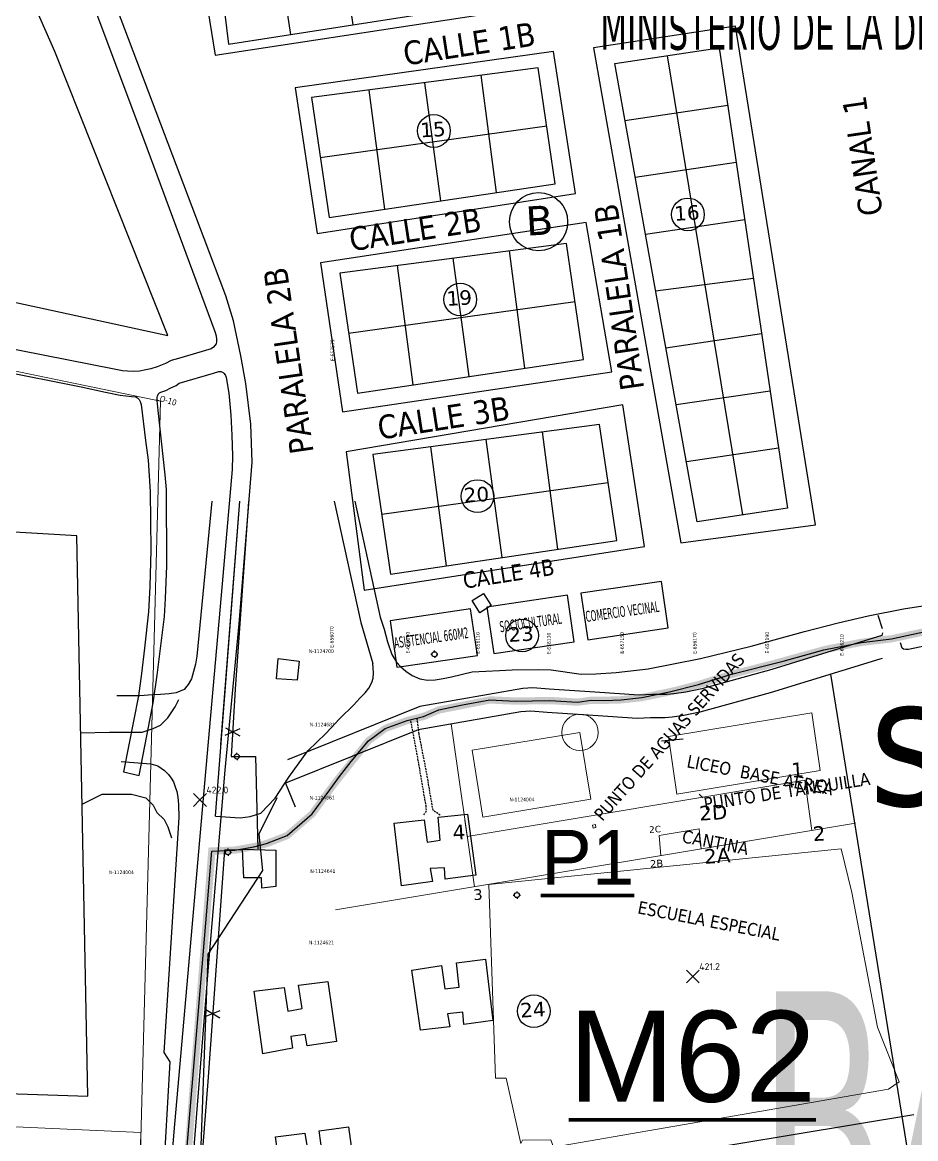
# Model space of a CAD drawing. Header units: metres. Extents: x 2 to 659295185, y -28 to 1124222152.
# Drawn here: x 655985 to 656230.5, y 1124568.4 to 1124875 of the extents above; entities that cross this region are included whole.
import ezdxf
from ezdxf.enums import TextEntityAlignment as Align

# ---------------------------------------------------------------- set-up
doc = ezdxf.new("R2010")
doc.units = ezdxf.units.M
doc.header["$MEASUREMENT"] = 0
for name, pattern in [('ACAD_ISO10W100', [18.5, 12, -3, 0.5, -3]), ('DASHED', [0.75, 0.5, -0.25]), ('HIDDEN', [0.375, 0.25, -0.125])]:
    doc.linetypes.add(name, pattern=pattern)
doc.layers.get('0').update_dxf_attribs({"linetype": 'CONTINUOUS'})
for name, color, linetype, lineweight in [('AT', 210, 'CONTINUOUS', 50), ('MANZANA URBA', 30, 'ACAD_ISO10W100', 80), ('PARCELA', 140, 'CONTINUOUS', 40)]:
    doc.layers.add(name, color=color, linetype=linetype, lineweight=lineweight)
for name, color, linetype in [('CALLES', 1, 'CONTINUOUS'), ('CARRET-PAV', 10, 'CONTINUOUS'), ('CASA', 7, 'CONTINUOUS'), ('CERCA', 7, 'CONTINUOUS'), ('CONCRETO', 7, 'DASHED'), ('División Parroquial', 130, 'CONTINUOUS'), ('MANZANA', 30, 'CONTINUOUS'), ('Numero de manzana', 6, 'CONTINUOUS'), ('PALMERA', 3, 'CONTINUOUS'), ('PARCELA SL', 1, 'CONTINUOUS'), ('Parcelas', 140, 'CONTINUOUS'), ('POSTE', 2, 'CONTINUOUS'), ('PUNTO-ELEV', 7, 'CONTINUOUS'), ('Rio Aragua', 174, 'CONTINUOUS'), ('TANQUE', 5, 'CONTINUOUS'), ('texto', 255, 'CONTINUOUS'), ('TEXTOS', 7, 'CONTINUOUS')]:
    doc.layers.add(name, color=color, linetype=linetype)
doc.styles.add("PG'''Edf$0$Arial", font='arial.ttf')
doc.styles.add('ROMAN', font='verdana.ttf')
doc.styles.add('SIMPLEX', font='SIMPLEX', dxfattribs={"width": 1.33})
doc.styles.get("Standard").update_dxf_attribs({"font": 'tahoma.ttf'})

# ---------------------------------------------------------------- blocks, each defined once
blk = doc.blocks.new('FENCTICK')
for p, q in [((-2, -4), (2, 4)), ((2, -4), (-2, 4))]:
    blk.add_line(p, q)
blk = doc.blocks.new('SPOTX')
for points in [[(-0.71, -0.71), (0, 0), (0.71, 0.71)], [(0.71, -0.71), (0, 0), (-0.71, 0.71)]]:
    blk.add_lwpolyline(points)
blk = doc.blocks.new('POSTES')
at = {"layer": 'POSTE', "elevation": 431.35}
for points in [[(657805.97, 1127519.6), (657806.27, 1127519.61)], [(657806.94, 1127520.61), (657806.94, 1127520.31)], [(657807.07, 1127518.89), (657807.08, 1127518.59)], [(657807.68, 1127519.6), (657807.98, 1127519.61)]]:
    blk.add_lwpolyline(points, dxfattribs=at)
at = {"layer": 'POSTE', "color": 2}
blk.add_circle((657806.98, 1127519.6, 425.07), 0.7, dxfattribs=at)

msp = doc.modelspace()

# ---------------------------------------------------------------- linework, layer by layer
at = {"layer": 'AT', "lineweight": 0}
msp.add_lwpolyline([(655560, 1124866), (655762, 1124825), (656023, 1124771), (656016, 1124510), (656168, 1124012)], dxfattribs=at)
at = {"layer": 'CARRET-PAV'}
for points, elevation in [([(656037.1415, 1124743.511), (656032.9546, 1124700.9189), (656032.5735, 1124698.6681), (656032.0886, 1124696.6597), (656031.5343, 1124694.6512), (656030.6336, 1124693.093), (656029.4904, 1124691.7771), (656027.3426, 1124690.8768), (656025.3334, 1124690.5305), (656023.0124, 1124690.392), (656020.7953, 1124690.2881), (656017.285, 1124690.0455), (656010.975, 1124690.0465)], 428.415), ([(656038.0691, 1124656.947), (656044.8223, 1124743.511)], 429.2635), ([(656039.547, 1124676.6705), (656044.8223, 1124743.511)], 429.2635), ([(656070.733, 1124743.511), (656078.015, 1124710.1765), (656081.3462, 1124698.8667), (656081.3462, 1124698.8667), (656081.3462, 1124698.8667)], 427.4592), ([(656076.4152, 1124743.511), (656083.3754, 1124711.65), (656084.4823, 1124708.3189), (656085.3851, 1124704.8515), (656086.5255, 1124701.3366)], 427.4592), ([(656086.5255, 1124701.3366), (656087.8084, 1124699.2942), (656088.9013, 1124698.0592), (656090.4218, 1124696.7768), (656092.1324, 1124695.5893), (656094.2707, 1124694.6868), (656096.3139, 1124694.3544), (656098.4521, 1124694.4019), (656100.6379, 1124694.7818), (656102.989, 1124695.2555), (656108.673, 1124696.5635), (656116.119, 1124697.0055), (656119.63, 1124697.1515), (656126.799, 1124697.2245), (656130.32, 1124697.1135), (656138.555, 1124695.9855), (656142.604, 1124696.0965), (656148.165, 1124696.4445), (656156.997, 1124697.4465), (656171.348, 1124700.2285), (656185.333, 1124703.6815), (656199.954, 1124707.6435), (656209.227, 1124710.0595), (656217.401, 1124711.9975), (656227.149, 1124713.9115), (656238.97, 1124715.7465)], 429.1075), ([(656037.0987, 1124647.3717), (656043.434, 1124647.6175), (656048.647, 1124648.5735), (656052.143, 1124649.4155), (656057.794, 1124651.6265), (656064.6457, 1124657.5613), (656069.5616, 1124664.1645), (656072.1731, 1124667.8501), (656075.351, 1124671.9535), (656080.1615, 1124677.6781), (656084.7701, 1124681.0565), (656090.761, 1124683.2135), (656095.263, 1124684.3585), (656099.5178, 1124686.1241), (656105.97, 1124687.5062), (656113.5015, 1124688.8831), (656120.4104, 1124688.5812), (656125.227, 1124688.6335), (656129.935, 1124688.7347), (656137.6161, 1124688.274), (656141.36, 1124688.7955), (656145.007, 1124688.7205), (656149.544, 1124688.9165), (656155.282, 1124689.5355), (656162.878, 1124691.0775), (656170.828, 1124693.0985), (656179.861, 1124695.9225), (656194.129, 1124699.5165), (656205.261, 1124702.6925), (656215.63, 1124704.7045), (656223.876, 1124705.6745), (656233.572, 1124707.7635)], 431.8481), ([(656038.0691, 1124656.947), (656038.0691, 1124656.947), (656044.929, 1124656.5155), (656047.603, 1124656.8485), (656050.544, 1124657.7995), (656054.481, 1124661.8575), (656058.269, 1124667.6605), (656063.505, 1124674.9285), (656068.382, 1124679.6965), (656072.153, 1124683.6985), (656076.145, 1124687.5375), (656077.7824, 1124689.367), (656079.2555, 1124690.8395), (656080.2533, 1124692.1219), (656081.0611, 1124693.6419), (656081.4412, 1124694.8768), (656081.5363, 1124696.2543), (656081.3937, 1124697.6793), (656081.3462, 1124698.8667), (656081.3462, 1124698.8667)], 428.7271), ([(656012.181, 1124671.9485), (656020.3742, 1124671.3059), (656022.2795, 1124670.7864), (656024.1155, 1124669.4706), (656025.1894, 1124668.3971), (656025.8823, 1124667.3929), (656026.5405, 1124666.3541), (656026.9562, 1124665.2806), (656027.4412, 1124663.757), (656027.7183, 1124662.1987), (656027.9199, 1124660.1845), (656028.0161, 1124656.6015), (656023.88, 1124591.9865), (656025.565, 1124589.4325), (656022.371, 1124533.6085)], 429.0685), ([(656150.4088, 1124143.511), (656116.084, 1124245.9715), (656092.757, 1124315.7135), (656068.332, 1124387.3515), (656043.042, 1124464.2915), (656034.739, 1124490.4815), (656032.215, 1124499.4475), (656030.217, 1124506.8605), (656028.849, 1124513.1495), (656028.17, 1124516.6935), (656027.782, 1124523.3565), (656028.02, 1124529.4215), (656028.207, 1124536.9795), (656029.035, 1124550.8735), (656037.0987, 1124647.3717)], 429.2635)]:
    msp.add_lwpolyline(points, dxfattribs=dict(at, elevation=elevation))
at = {"layer": 'CASA'}
for points, elevation in [([(656108.62, 1124716.1755), (656111.721, 1124718.1275), (656113.855, 1124714.8645), (656110.756, 1124712.8375)], 432.9697), ([(656087.226, 1124654.9935), (656095.433, 1124655.9265), (656096.231, 1124649.8095), (656099.803, 1124650.3335), (656099.313, 1124656.6365), (656107.384, 1124657.5125), (656109.604, 1124640.7055), (656101.25, 1124639.6525), (656101.039, 1124642.7625), (656097.127, 1124642.5885), (656097.727, 1124638.9975), (656089.186, 1124637.8085)], 436.9392), ([(656045.564, 1124647.8975), (656054.6907, 1124647.5817), (656054.717, 1124637.6185), (656050.853, 1124637.2055), (656050.751, 1124640.0155), (656045.923, 1124639.9765)], 431.7311), ([(656092.096, 1124614.6735), (656100.169, 1124615.9625), (656101.148, 1124609.4815), (656105.042, 1124609.9805), (656104.297, 1124616.6945), (656112.28, 1124617.6505), (656114.325, 1124600.7865), (656106.341, 1124599.7605), (656106.035, 1124603.1565), (656101.888, 1124602.6875), (656102.51, 1124599.1235), (656094.41, 1124598.1245)], 436.1687), ([(656048.711, 1124608.8775), (656056.948, 1124609.8535), (656058.019, 1124603.4015), (656061.878, 1124604.1355), (656060.904, 1124610.5685), (656068.936, 1124611.5785), (656071.388, 1124595.0355), (656063.25, 1124593.8395), (656062.725, 1124596.9855), (656058.792, 1124596.4645), (656059.275, 1124593.1845), (656051.084, 1124591.6635)], 436.3053), ([(656054.598, 1124568.8305), (656062.62, 1124569.8355), (656063.721, 1124563.2235), (656067.487, 1124563.8965), (656066.57, 1124570.4805), (656074.661, 1124571.5965), (656076.987, 1124554.7895), (656068.82, 1124553.5255), (656068.443, 1124557.1265), (656064.579, 1124556.8895), (656065.234, 1124553.1025), (656065.234, 1124553.1025), (656056.967, 1124551.9415)], 436.0322)]:
    msp.add_lwpolyline(points, close=True, dxfattribs=dict(at, elevation=elevation))
at = {"layer": 'CERCA'}
for points, elevation in [([(656047.2073, 1124743.511), (656047.096, 1124742.0465), (656043.491, 1124691.8065), (656042.439, 1124673.3295), (656049.09, 1124673.3295), (656049.712, 1124648.0185)], 430.0089), ([(656047.2073, 1124743.511), (656047.096, 1124742.0465), (656043.491, 1124691.8065), (656042.439, 1124673.3295), (656049.09, 1124673.3295), (656049.712, 1124648.0185)], 430.0089), ([(656045.627, 1124647.6885), (656040.583, 1124647.5715), (656036.018, 1124584.0445), (656033.626, 1124553.7245), (656033.648, 1124539.9425), (656032.628, 1124523.7965), (656032.718, 1124517.2125), (656034.033, 1124509.5005), (656036.551, 1124498.7395), (656039.921, 1124487.2915), (656054.075, 1124443.5845), (656073.247, 1124383.9265), (656093.986, 1124323.2805), (656137.88, 1124191.4325), (656152.9048, 1124143.511)], 431.4872), ([(656045.627, 1124647.6885), (656040.583, 1124647.5715), (656036.018, 1124584.0445), (656033.626, 1124553.7245), (656033.648, 1124539.9425), (656032.628, 1124523.7965), (656032.718, 1124517.2125), (656034.033, 1124509.5005), (656036.551, 1124498.7395), (656039.921, 1124487.2915), (656054.075, 1124443.5845), (656073.247, 1124383.9265), (656093.986, 1124323.2805), (656137.88, 1124191.4325), (656152.9048, 1124143.511)], 431.4872)]:
    msp.add_lwpolyline(points, dxfattribs=dict(at, elevation=elevation))
at = {"layer": 'CONCRETO', "elevation": 429.3903}
for points in [[(656091.688, 1124683.1035), (656093.65, 1124672.6865), (656095.857, 1124659.8495), (656095.966, 1124658.3475), (656095.299, 1124657.3385)], [(656091.688, 1124683.1035), (656093.65, 1124672.6865), (656095.857, 1124659.8495), (656095.966, 1124658.3475), (656095.299, 1124657.3385)], [(656099.843, 1124657.2605), (656097.884, 1124658.5695), (656096.122, 1124668.9365), (656094.046, 1124679.5395), (656093.531, 1124683.7365)], [(656099.843, 1124657.2605), (656097.884, 1124658.5695), (656096.122, 1124668.9365), (656094.046, 1124679.5395), (656093.531, 1124683.7365)]]:
    msp.add_lwpolyline(points, dxfattribs=at)
at = {"layer": 'División Parroquial', "lineweight": 0}
msp.add_lwpolyline([(656113.2497, 1124638.2083), (656210, 1124648), (656213, 1124636), (656220, 1124599), (656226, 1124584), (656223, 1124582), (656131, 1124566), (656130.2622, 1124568.0121), (656122.4816, 1124567.9321), (656122, 1124567), (656122, 1124567), (656118, 1124585), (656115, 1124585), (656113.2497, 1124638.2083)], dxfattribs=at)
at = {"layer": 'MANZANA', "lineweight": -2}
for p, q in [((656034.9902, 1124815.667), (655999.4011, 1124909.6279)), ((656040.9767, 1124799.8802), (656034.9902, 1124815.667)), ((656043.0876, 1124793.0316), (656040.9767, 1124799.8802)), ((656045.0996, 1124783.4136), (656043.0876, 1124793.0316)), ((656046.4519, 1124775.7851), (656045.0996, 1124783.4136)), ((656047.8125, 1124764.6274), (656046.4519, 1124775.7851)), ((656048.1918, 1124754.2295), (656047.8125, 1124764.6274)), ((656044.6543, 1124709.7486), (656048.1918, 1124754.2295)), ((656040.7788, 1124669.5868), (656044.6543, 1124709.7486)), ((656220.0682, 1124712.1881), (656221.2885, 1124708.5388)), ((656221.1896, 1124706.5492), (656190.9933, 1124697.2411)), ((656221.404, 1124707.3291), (656221.1896, 1124706.5492)), ((656226.7968, 1124703.1399), (656226.3515, 1124704.5796)), ((656227.1266, 1124702.81), (656226.7968, 1124703.1399)), ((656236.3207, 1124704.3997), (656228.5531, 1124702.71)), ((656220.6701, 1124700.1305), (656190.4738, 1124690.8224)), ((656221.3298, 1124700.2405), (656220.6701, 1124700.1305)), ((656227.7863, 1124702.71), (656227.1266, 1124702.81)), ((656228.5531, 1124702.71), (656227.7863, 1124702.71)), ((656190.9933, 1124697.2411), (656171.731, 1124691.9522)), ((656122.5281, 1124692.0722), (656094.2827, 1124687.0971)), ((656125.2739, 1124692.1922), (656122.5281, 1124692.0722)), ((656129.7597, 1124691.8822), (656125.2739, 1124692.1922)), ((656142.3676, 1124691.0524), (656129.7597, 1124691.8822)), ((656154.5302, 1124690.2226), (656142.3676, 1124691.0524)), ((656167.3525, 1124691.0524), (656164.0624, 1124690.5925)), ((656171.731, 1124691.9522), (656167.3525, 1124691.0524)), ((656190.4738, 1124690.8224), (656171.2115, 1124685.5335)), ((656158.1501, 1124690.3425), (656154.5302, 1124690.2226)), ((656162.0916, 1124690.3625), (656158.1501, 1124690.3425)), ((656164.0624, 1124690.5925), (656162.0916, 1124690.3625)), ((656094.2827, 1124687.0971), (656057.8642, 1124672.4262)), ((656122.0086, 1124685.6535), (656093.7632, 1124680.6784)), ((656124.7544, 1124685.7735), (656122.0086, 1124685.6535)), ((656129.2402, 1124685.4635), (656124.7544, 1124685.7735)), ((656141.8481, 1124684.6337), (656129.2402, 1124685.4635)), ((656171.2115, 1124685.5335), (656166.833, 1124684.6337)), ((656154.0107, 1124683.8039), (656141.8481, 1124684.6337)), ((656157.6306, 1124683.9238), (656154.0107, 1124683.8039)), ((656161.5721, 1124683.9438), (656157.6306, 1124683.9238)), ((656163.5429, 1124684.1738), (656161.5721, 1124683.9438)), ((656166.833, 1124684.6337), (656163.5429, 1124684.1738)), ((656093.7632, 1124680.6784), (656057.3447, 1124666.0075)), ((656160.6156, 1124677.6351), (656166.6433, 1124678.215)), ((656036.3013, 1124616.7075), (656040.7788, 1124669.5868)), ((656057.3447, 1124666.0075), (656059.9998, 1124659.4988)), ((656030.6858, 1124547.2217), (656036.3013, 1124616.7075))]:
    msp.add_line(p, q, dxfattribs=at)
at = {"layer": 'MANZANA', "lineweight": -3}
for p, q in [((656032, 1124904), (656038, 1124866)), ((656038, 1124866), (656182, 1124888)), ((656181, 1124874), (656142, 1124868)), ((656203, 1124737), (656181, 1124874)), ((656131, 1124867), (656060, 1124857)), ((656137, 1124828), (656131, 1124867)), ((656142, 1124868), (656166, 1124732)), ((656060, 1124857), (656066, 1124817)), ((656066, 1124817), (656137, 1124828)), ((656140, 1124820), (656067, 1124809)), ((656147, 1124779), (656140, 1124820)), ((656067, 1124809), (656073, 1124768)), ((656073, 1124768), (656147, 1124779)), ((656150, 1124770), (656074, 1124757)), ((656156, 1124731), (656150, 1124770)), ((656074, 1124757), (656079, 1124719)), ((656000, 1124734), (655844, 1124743)), ((656166, 1124732), (656203, 1124737)), ((656003, 1124580), (656000, 1124734)), ((656079, 1124719), (656156, 1124731)), ((656258, 1124381), (656207.183, 1124695.9731)), ((656027, 1124687), (656028, 1124689)), ((656025, 1124684), (656027, 1124687)), ((656021, 1124681), (656023, 1124682)), ((656023, 1124682), (656025, 1124684)), ((656001.055, 1124679.8452), (656009, 1124680)), ((656009, 1124680), (656014, 1124680)), ((656014, 1124680), (656018, 1124680)), ((656018, 1124680), (656021, 1124681)), ((656001.4364, 1124660.265), (656007, 1124663)), ((656007, 1124663), (656009, 1124663)), ((656009, 1124663), (656012, 1124663)), ((656012, 1124663), (656015, 1124663)), ((656015, 1124663), (656019, 1124662)), ((656019, 1124662), (656021, 1124660)), ((656055, 1124662), (656050, 1124652)), ((656021, 1124660), (656022, 1124658)), ((656022, 1124658), (656024, 1124656)), ((656024, 1124656), (656025, 1124654)), ((656025, 1124654), (656026, 1124651)), ((656050, 1124652), (656051, 1124642)), ((656051, 1124642), (656036, 1124619)), ((656036, 1124619), (656033, 1124537)), ((655809, 1124587), (656003, 1124580)), ((656121, 1124557), (656230, 1124575))]:
    msp.add_line(p, q, dxfattribs=at)
at = {"layer": 'MANZANA', "linetype": 'Continuous', "lineweight": -2}
for p, q in [((656001.578, 1124887.7424), (656019.2076, 1124840.592)), ((656019.2076, 1124840.592), (656037.9504, 1124790.1322)), ((656037.9504, 1124790.1322), (656038.2803, 1124788.9125)), ((656010.2774, 1124779.7243), (655971.6703, 1124787.4028)), ((656037.9669, 1124786.263), (656037.5299, 1124785.8131)), ((656038.2968, 1124786.7029), (656037.9669, 1124786.263)), ((656038.2803, 1124788.9125), (656038.3957, 1124787.9227)), ((656038.404, 1124787.2528), (656038.2968, 1124786.7029)), ((656038.3957, 1124787.9227), (656038.404, 1124787.2528)), ((656036.8785, 1124785.3732), (656027.8988, 1124782.6737)), ((656037.5299, 1124785.8131), (656036.8785, 1124785.3732)), ((655961.7176, 1124782.7137), (656001.1987, 1124774.9253)), ((656020.3538, 1124779.8743), (656018.9273, 1124779.5344)), ((656022.1019, 1124780.4342), (656020.3538, 1124779.8743)), ((656024.4025, 1124781.334), (656022.1019, 1124780.4342)), ((656025.928, 1124782.1139), (656024.4025, 1124781.334)), ((656027.8988, 1124782.6737), (656025.928, 1124782.1139)), ((656012.578, 1124779.2944), (656010.2774, 1124779.7243)), ((656013.8891, 1124779.1845), (656012.578, 1124779.2944)), ((656015.6454, 1124779.0845), (656013.8891, 1124779.1845)), ((656017.1792, 1124779.2044), (656015.6454, 1124779.0845)), ((656018.9273, 1124779.5344), (656017.1792, 1124779.2044)), ((656028.1544, 1124775.9251), (656037.5629, 1124778.6246)), ((656037.5629, 1124778.6246), (656038.9812, 1124779.0745)), ((656038.9812, 1124779.0745), (656039.5336, 1124779.0745)), ((656039.5336, 1124779.0745), (656040.1933, 1124778.8545)), ((656040.1933, 1124778.8545), (656040.5231, 1124778.5246)), ((656040.5231, 1124778.5246), (656040.853, 1124777.9747)), ((656040.853, 1124777.9747), (656041.0756, 1124777.4248)), ((656041.0756, 1124777.4248), (656041.7518, 1124773.1157)), ((656001.1987, 1124774.9253), (656007.8943, 1124773.4056)), ((656023.1244, 1124773.4756), (656024.4355, 1124773.9255)), ((656024.4355, 1124773.9255), (656025.8538, 1124774.5954)), ((656025.8538, 1124774.5954), (656027.2803, 1124775.2652)), ((656027.2803, 1124775.2652), (656028.1544, 1124775.9251)), ((656007.8943, 1124773.4056), (656011.9513, 1124772.6558)), ((656011.9513, 1124772.6558), (656015.0187, 1124772.2259)), ((656015.0187, 1124772.2259), (656016.2226, 1124772.1159)), ((656016.2226, 1124772.1159), (656016.6597, 1124771.8959)), ((656016.6597, 1124771.8959), (656017.1049, 1124771.456)), ((656017.1049, 1124771.456), (656017.4348, 1124770.9061)), ((656017.4348, 1124770.9061), (656017.6574, 1124770.0263)), ((656022.036, 1124771.9259), (656022.1432, 1124772.3658)), ((656022.036, 1124771.1461), (656022.036, 1124771.9259)), ((656022.374, 1124768.3866), (656022.036, 1124771.1461)), ((656022.1432, 1124772.3658), (656022.3575, 1124772.9157)), ((656022.3575, 1124772.9157), (656022.6874, 1124773.2557)), ((656022.6874, 1124773.2557), (656023.1244, 1124773.4756)), ((656041.7518, 1124773.1157), (656042.3207, 1124767.1469)), ((656017.6574, 1124770.0263), (656018.9025, 1124760.1883)), ((656024.3201, 1124750.7002), (656022.374, 1124768.3866)), ((656042.3207, 1124767.1469), (656042.5681, 1124761.618)), ((656042.5681, 1124761.618), (656042.8072, 1124755.9792)), ((656018.9025, 1124760.1883), (656019.5869, 1124754.7694)), ((656042.8072, 1124755.9792), (656042.7165, 1124752.2199)), ((656019.5869, 1124754.7694), (656020.1724, 1124746.1412)), ((656042.7165, 1124752.2199), (656039.6903, 1124717.697)), ((656024.6664, 1124746.7211), (656024.3201, 1124750.7002)), ((656020.1724, 1124746.1412), (656020.3538, 1124729.9945)), ((656024.7571, 1124725.7053), (656024.6664, 1124746.7211)), ((656020.3538, 1124729.9945), (656020.0652, 1124720.0465)), ((656024.353, 1124716.7472), (656024.7571, 1124725.7053)), ((656020.0652, 1124720.0465), (656019.6612, 1124713.0679)), ((656024.0479, 1124711.7682), (656024.353, 1124716.7472)), ((656039.6903, 1124717.697), (656034.784, 1124662.9281)), ((656019.6612, 1124713.0679), (656018.6057, 1124703.1099)), ((656022.036, 1124695.7214), (656024.0479, 1124711.7682)), ((656018.6057, 1124703.1099), (656017.7646, 1124696.1414)), ((656017.7646, 1124696.1414), (656016.9153, 1124690.0526)), ((656020.9722, 1124688.083), (656022.036, 1124695.7214)), ((656016.9153, 1124690.0526), (656012.8418, 1124669.1368)), ((656019.6941, 1124681.4443), (656020.9722, 1124688.083)), ((656017.1214, 1124668.157), (656019.6941, 1124681.4443)), ((656012.8418, 1124669.1368), (656017.1214, 1124668.157)), ((656034.784, 1124662.9281), (656030.1911, 1124610.7087)), ((656030.1911, 1124610.7087), (656026.8515, 1124572.3066)), ((656026.8515, 1124572.3066), (656023.7264, 1124536.1339))]:
    msp.add_line(p, q, dxfattribs=at)
at = {"layer": 'MANZANA', "lineweight": -3}
msp.add_lwpolyline([(655495, 1125338), (655569, 1124888), (655579, 1124886), (656025, 1124789), (655994, 1124867), (655971, 1124919), (655949, 1124981), (655948, 1125086), (655953, 1125178), (655964, 1125245), (655495, 1125338)], dxfattribs=at)
at = {"layer": 'MANZANA URBA', "const_width": 2, "elevation": -2.535}
msp.add_lwpolyline([(656028.1135, 1124533.2005), (656037.0987, 1124647.3717), (656043.5597, 1124647.6406), (656048.647, 1124648.5735), (656052.143, 1124649.4155), (656057.794, 1124651.6265), (656064.6457, 1124657.5613), (656070.8674, 1124666.0073), (656080.1615, 1124677.6781), (656084.7701, 1124681.0565), (656090.761, 1124683.2135), (656095.263, 1124684.3585), (656099.5178, 1124686.1241), (656113.5015, 1124688.8831), (656119.7737, 1124688.609), (656125.6134, 1124688.6419), (656130.1754, 1124688.7203), (656137.6161, 1124688.274), (656141.0731, 1124688.7556), (656143.7296, 1124688.7468), (656149.364, 1124688.9088), (656155.282, 1124689.5355), (656163.6921, 1124691.2845), (656170.828, 1124693.0985), (656179.2213, 1124695.7226), (656191.2778, 1124698.7983), (656205.9398, 1124702.8242), (656215.63, 1124704.7045), (656223.876, 1124705.6745), (656233.572, 1124707.7635)], dxfattribs=at)
at = {"layer": 'Numero de manzana', "lineweight": -2}
for centre, radius in [((656098.1271, 1124845.1925), 4.5001), ((656126.8703, 1124820.2487), 8.0015), ((656167.9196, 1124822.2689), 4.5001), ((656105.3651, 1124798.8977), 4.5001), ((656110.0808, 1124744.886), 4.5001), ((656122.3417, 1124706.5755), 4.5001), ((656125.5818, 1124603.382), 4.5001)]:
    msp.add_circle(centre, radius, dxfattribs=at)
at = {"layer": 'PARCELA', "lineweight": 0}
for p, q in [((656201.9863, 1124685.366), (656204.2491, 1124669.5268)), ((656109.279, 1124637.5465), (656102.8877, 1124682.2856)), ((656162.5714, 1124678.8317), (656164.8342, 1124662.9925)), ((656200.0201, 1124666.8593), (656202, 1124653)), ((656214, 1124655), (656071.1189, 1124631.1865)), ((656142, 1124655), (656141.9987, 1124654.993)), ((656142, 1124655), (656142.0014, 1124655.0069)), ((656142, 1124655), (656142.007, 1124654.9988)), ((656142.1882, 1124654.1711), (656142.1812, 1124654.1719)), ((656171.0452, 1124653.5024), (656159.9976, 1124651.6611)), ((656160.5046, 1124646.0841), (656159.9976, 1124651.6611)), ((656171.5522, 1124647.9254), (656171.0452, 1124653.5024))]:
    msp.add_line(p, q, dxfattribs=at)
msp.add_lwpolyline([(656172, 1124662), (656171, 1124663)], dxfattribs=at)
msp.add_circle((656142, 1124655), 0.00708, dxfattribs=at)
at = {"layer": 'PARCELA SL', "lineweight": 0}
for p, q in [((656141.7273, 1124654.4962), (656142.5208, 1124654.6393)), ((656141.8405, 1124653.7042), (656141.7273, 1124654.4962)), ((656142.634, 1124653.8472), (656142.5208, 1124654.6393)), ((656141.8405, 1124653.7042), (656142.634, 1124653.8472))]:
    msp.add_line(p, q, dxfattribs=at)
at = {"layer": 'Parcelas', "lineweight": -3}
for p, q in [((656075.9611, 1124874.3763), (656070.9951, 1124907.7327)), ((656058.7984, 1124871.7005), (656053.8149, 1124905.175)), ((656162.1701, 1124865.8535), (656182.8773, 1124739.6942)), ((656115.3354, 1124828.2774), (656111.079, 1124860.5024)), ((656084.6721, 1124823.7206), (656080.3499, 1124856.4437)), ((656100.0037, 1124825.999), (656095.5937, 1124858.4571)), ((656150.615, 1124848.1033), (656178.8642, 1124852.294)), ((656066.8958, 1124837.893), (656129.1062, 1124846.6232)), ((656153.4264, 1124832.4843), (656181.1918, 1124836.6032)), ((656156.2378, 1124816.8653), (656183.5195, 1124820.9124)), ((656123.1252, 1124780.0221), (656118.8688, 1124812.2472)), ((656092.4619, 1124775.4654), (656088.1398, 1124808.1884)), ((656107.7936, 1124777.7437), (656103.3835, 1124810.2019)), ((656159.0492, 1124801.2464), (656185.9155, 1124804.7605)), ((656074.6856, 1124789.6377), (656136.896, 1124798.368)), ((656161.8606, 1124785.6274), (656188.1748, 1124789.5309)), ((656164.672, 1124770.0084), (656190.5024, 1124773.8402)), ((656132.2171, 1124730.2903), (656127.9607, 1124762.5154)), ((656101.5538, 1124725.7336), (656097.2317, 1124758.4566)), ((656116.8854, 1124728.0119), (656112.4754, 1124760.4701)), ((656167.4834, 1124754.3894), (656192.83, 1124758.1494)), ((656083.7775, 1124739.9059), (656145.9879, 1124748.6362))]:
    msp.add_line(p, q, dxfattribs=at)
at = {"layer": 'Parcelas', "lineweight": 0}
for p, q in [((656162.5714, 1124678.8317), (656201.9863, 1124685.366)), ((656108.6354, 1124675.0457), (656138.2407, 1124679.9799)), ((656141.1984, 1124661.6166), (656138.2407, 1124679.9799)), ((656111.5932, 1124656.6823), (656108.6354, 1124675.0457)), ((656164.8342, 1124662.9925), (656204.2491, 1124669.5268)), ((656107.2991, 1124651.4058), (656200.0201, 1124666.8593)), ((656111.5932, 1124656.6823), (656141.1984, 1124661.6166)), ((656107.2991, 1124651.4058), (656106.6612, 1124655.8604))]:
    msp.add_line(p, q, dxfattribs=at)
at = {"layer": 'Parcelas', "lineweight": -3}
for points in [[(656037.5224, 1124902.7494), (656041.6357, 1124869.0247), (656178.9605, 1124890.4347), (656173.951, 1124923.0603), (656037.5224, 1124902.7494)], [(656147.8036, 1124863.7223), (656176.5365, 1124867.9847), (656195.2945, 1124741.5363), (656170.46, 1124737.8522), (656147.8036, 1124863.7223)], [(656064.4511, 1124854.3437), (656069.3405, 1124821.4422), (656131.476, 1124830.676), (656126.7363, 1124862.5705), (656064.4511, 1124854.3437)], [(656072.2409, 1124806.0885), (656077.1303, 1124773.187), (656139.2659, 1124782.4207), (656134.5261, 1124814.3153), (656072.2409, 1124806.0885)], [(656081.3328, 1124756.3566), (656086.2222, 1124723.4552), (656148.3578, 1124732.6889), (656143.618, 1124764.5835), (656081.3328, 1124756.3566)], [(656138.5021, 1124718.2131), (656140.3826, 1124705.4249), (656162.4958, 1124708.6532), (656160.6286, 1124721.4434), (656138.5021, 1124718.2131), (656138.5021, 1124718.2131)], [(656112.6804, 1124714.3955), (656114.5609, 1124701.6073), (656136.6741, 1124704.8357), (656134.8069, 1124717.6258), (656112.6804, 1124714.3955), (656112.6804, 1124714.3955)], [(656086.0739, 1124710.647), (656087.9545, 1124697.8589), (656110.0677, 1124701.0872), (656108.2004, 1124713.8773), (656086.0739, 1124710.647), (656086.0739, 1124710.647)]]:
    msp.add_lwpolyline(points, dxfattribs=at)
at = {"layer": 'Rio Aragua', "lineweight": 0}
msp.add_circle((656138.2407, 1124679.9799), 5, dxfattribs=at)
at = {"layer": 'TANQUE', "elevation": 438.1779}
msp.add_lwpolyline([(656055.359, 1124700.2515), (656061.12, 1124699.5355), (656060.536, 1124694.3595), (656054.91, 1124694.6655)], close=True, dxfattribs=at)
msp.add_lwpolyline([(656055.359, 1124700.2515), (656061.12, 1124699.5355), (656060.536, 1124694.3595), (656054.91, 1124694.6655)], close=True, dxfattribs=at)
at = {"layer": 'texto', "lineweight": 0}
msp.add_lwpolyline([(655608.3065, 1124590.033), (655625.6859, 1124587.7884), (656017.6106, 1124570.0511), (656016.0812, 1124509.734), (656016.0812, 1124509.734), (656184, 1124001), (656054, 1123977), (655943.6796, 1123977), (655836, 1124010), (655753, 1124063), (655709, 1124144), (655669, 1124221), (655646, 1124310), (655624, 1124426), (655614, 1124482), (655608.3065, 1124590.033)], dxfattribs=at)

# ---------------------------------------------------------------- block references
at = {"layer": 'CERCA'}
for p, xscale, yscale, zscale, rotation in [((656042.8259, 1124680.1249, 430.0089), 0.5000000000088737, 0.5000000000088737, 0.5000000000088737, 266.7413456879834), ((656037.3609, 1124602.7325, 431.4872), 0.5000000000227157, 0.5000000000227157, 0.5000000000227157, 265.8898354825637)]:
    msp.add_blockref('FENCTICK', p, dxfattribs=dict(at, xscale=xscale, yscale=yscale, zscale=zscale, rotation=rotation))
at = {"layer": 'PALMERA'}
for p in [(-1708.7378, -2818.1664, 3.8665), (-1763.0304, -2846.2475, 3.8665), (-1765.4615, -2872.5735, 3.8665), (-1686.0483, -2884.319, 3.8665)]:
    msp.add_blockref('POSTES', p, dxfattribs=at)
at = {"layer": 'PUNTO-ELEV', "xscale": 2.5, "yscale": 2.5, "zscale": 2.5}
for p in [(656033.817, 1124661.4155, 428.7271), (656033.817, 1124661.4155, 428.7271), (656169.262, 1124612.9175, 427.9956), (656169.262, 1124612.9175, 427.9956)]:
    msp.add_blockref('SPOTX', p, dxfattribs=at)

# ---------------------------------------------------------------- texts
at = {"layer": 'CALLES', "color": 0}
for s, height, rotation, p in [('CALLE 1B', 6.5, 8.796218, (656107.8058, 1124869.1511)), ('CANAL 1', 6.5, 98.297556, (656215.8728, 1124838.306)), ('CALLE 2B', 6.5, 8.796218, (656092.9702, 1124818.1322)), ('PARALELA 1B', 6.5, 98.297556, (656148.9748, 1124799.5357)), ('PARALELA 2B', 6.5, 98.297556, (656058.0997, 1124782.0401)), ('CALLE 3B', 6.5, 8.796218, (656100.7676, 1124766.3858)), ('CALLE 4B', 4.5, 8.796218, (656118.6339, 1124723.579))]:
    msp.add_text(s, height=height, rotation=rotation, dxfattribs=at).set_placement(p, align=Align.MIDDLE)
for s, rotation, p in [('PUNTO DE AGUAS SERVIDAS', 48.418313, (656144.4094, 1124655.3687)), ('LICEO  BASE AEREA', 349.029897, (656167.3931, 1124670.4114)), ('PUNTO DE TANQUILLA', 8.751587, (656172.5744, 1124658.5606)), ('CANTINA', 349.029897, (656166.0899, 1124649.7927)), ('ESCUELA ESPECIAL', 349.029897, (656153.8965, 1124630.2728))]:
    msp.add_text(s, height=3.5001, rotation=rotation, dxfattribs=at).set_placement(p)
at = {"layer": 'MANZANA URBA', "attachment_point": 1, "style": "PG'''Edf$0$Arial"}
for s, width, insert, char_height in [('{\\LP1}', 33.021306, (656127.5399, 1124653.1672), 15), ('{\\LM62}', 462.357999, (656135.159, 1124603.4901, -431.2321), 25)]:
    msp.add_mtext_dynamic_manual_height_columns(s, width=width, gutter_width=12.5, heights=[0], dxfattribs=dict(at, insert=insert, char_height=char_height))
at = {"layer": 'Numero de manzana', "lineweight": -2, "style": 'ROMAN'}
for s, height, p in [('15', 4, (656094.4795, 1124843.4159)), ('B', 8, (656123.5765, 1124816.4079)), ('16', 4, (656164.2719, 1124820.4923)), ('19', 4, (656101.7174, 1124797.1211)), ('20', 4, (656106.4331, 1124743.1094)), ('23', 4, (656118.694, 1124704.7989)), ('1', 4, (656196.3757, 1124667.5885)), ('2D', 4, (656171.136, 1124655.7284)), ('4', 4, (656103.3807, 1124650.4819)), ('2C', 1.79667, (656157.293, 1124652.347)), ('2', 4, (656202.3353, 1124650.0991)), ('2A', 4, (656172.464, 1124643.8512)), ('2B', 1.99581, (656157.5627, 1124642.8335)), ('3', 2.9437, (656109.0324, 1124633.8828)), ('24', 4, (656121.9341, 1124601.6053))]:
    msp.add_text(s, height=height, rotation=3.491535, dxfattribs=at).set_placement(p)
at = {"layer": 'Parcelas', "lineweight": 18, "char_height": 1, "width": 10.220269, "attachment_point": 1}
for s, insert, rotation in [('E-657579', (656069.7442, 1124782.0092), 90.179457), ('E-656070', (656069.5478, 1124703.1967), 90.179457), ('E-656090', (656090.4638, 1124701.657), 90.179457), ('E-656110', (656109.691, 1124701.5982), 90.179457), ('E-656130', (656129.2485, 1124701.4289), 90.179457), ('E-657150', (656149.3312, 1124701.59), 90.179457), ('E-656170', (656169.2837, 1124701.5571), 90.179457), ('E-657190', (656189.2226, 1124701.6382), 90.179457), ('E-656210', (656209.7436, 1124701.0099), 90.179457), ('N-1124700', (656063.7591, 1124702.7732), 0.179457), ('N-1124681', (656064.0247, 1124682.598), 0.179457), ('N-1124661', (656064.0094, 1124662.525), 0.179457), ('N-1124004', (656118.9022, 1124662.0196), 0.179457), ('N-1124004', (656008.7993, 1124642.0196), 0.179457), ('N-1124004', (656008.7993, 1124642.0196), 0.179457), ('N-1124641', (656064.1677, 1124642.3568), 0.179457), ('N-1124621', (656063.7814, 1124622.723), 0.179457)]:
    msp.add_mtext(s, dxfattribs=dict(at, insert=insert, rotation=rotation))
at = {"layer": 'PUNTO-ELEV', "style": 'SIMPLEX'}
for s, p in [('422.0', (656035.5848, 1124663.1833, 428.7271)), ('422.0', (656035.5848, 1124663.1833, 428.7271)), ('421.2', (656171.0298, 1124614.6853, 427.9956)), ('421.2', (656171.0298, 1124614.6853, 427.9956))]:
    msp.add_text(s, height=1.875, dxfattribs=at).set_placement(p)
at = {"layer": 'TEXTOS', "color": 0}
for s, height, width, p in [('MINISTERIO DE LA DEFENSA', 11.362973, 0.633333, (656143.8851, 1124867.4961)), ('BAEL', 70.8643, 0.625, (656187, 1124538))]:
    msp.add_text(s, height=height, dxfattribs=dict(at, width=width)).set_placement(p)
msp.add_text('LO-10', height=1.6453, rotation=342.961272, dxfattribs=at).set_placement((656024.6115, 1124771.2863), align=Align.MIDDLE)
at = {"layer": 'TEXTOS', "color": 0, "width": 0.571429}
for s, p in [('COMERCIO VECINAL', (656140.0034, 1124710.2794)), ('SOCIOCULTURAL', (656116.3963, 1124707.4761)), ('ASISTENCIAL 660M2', (656087.3807, 1124703.0578))]:
    msp.add_text(s, height=3, rotation=7.996152, dxfattribs=at).set_placement(p)
at = {"layer": 'TEXTOS', "linetype": 'HIDDEN', "lineweight": 40, "insert": (656217.6292, 1124695.5798), "char_height": 35.6994, "width": 372.724773, "attachment_point": 1}
msp.add_mtext('sector 11', dxfattribs=at)

doc.saveas('drawing.dxf')
